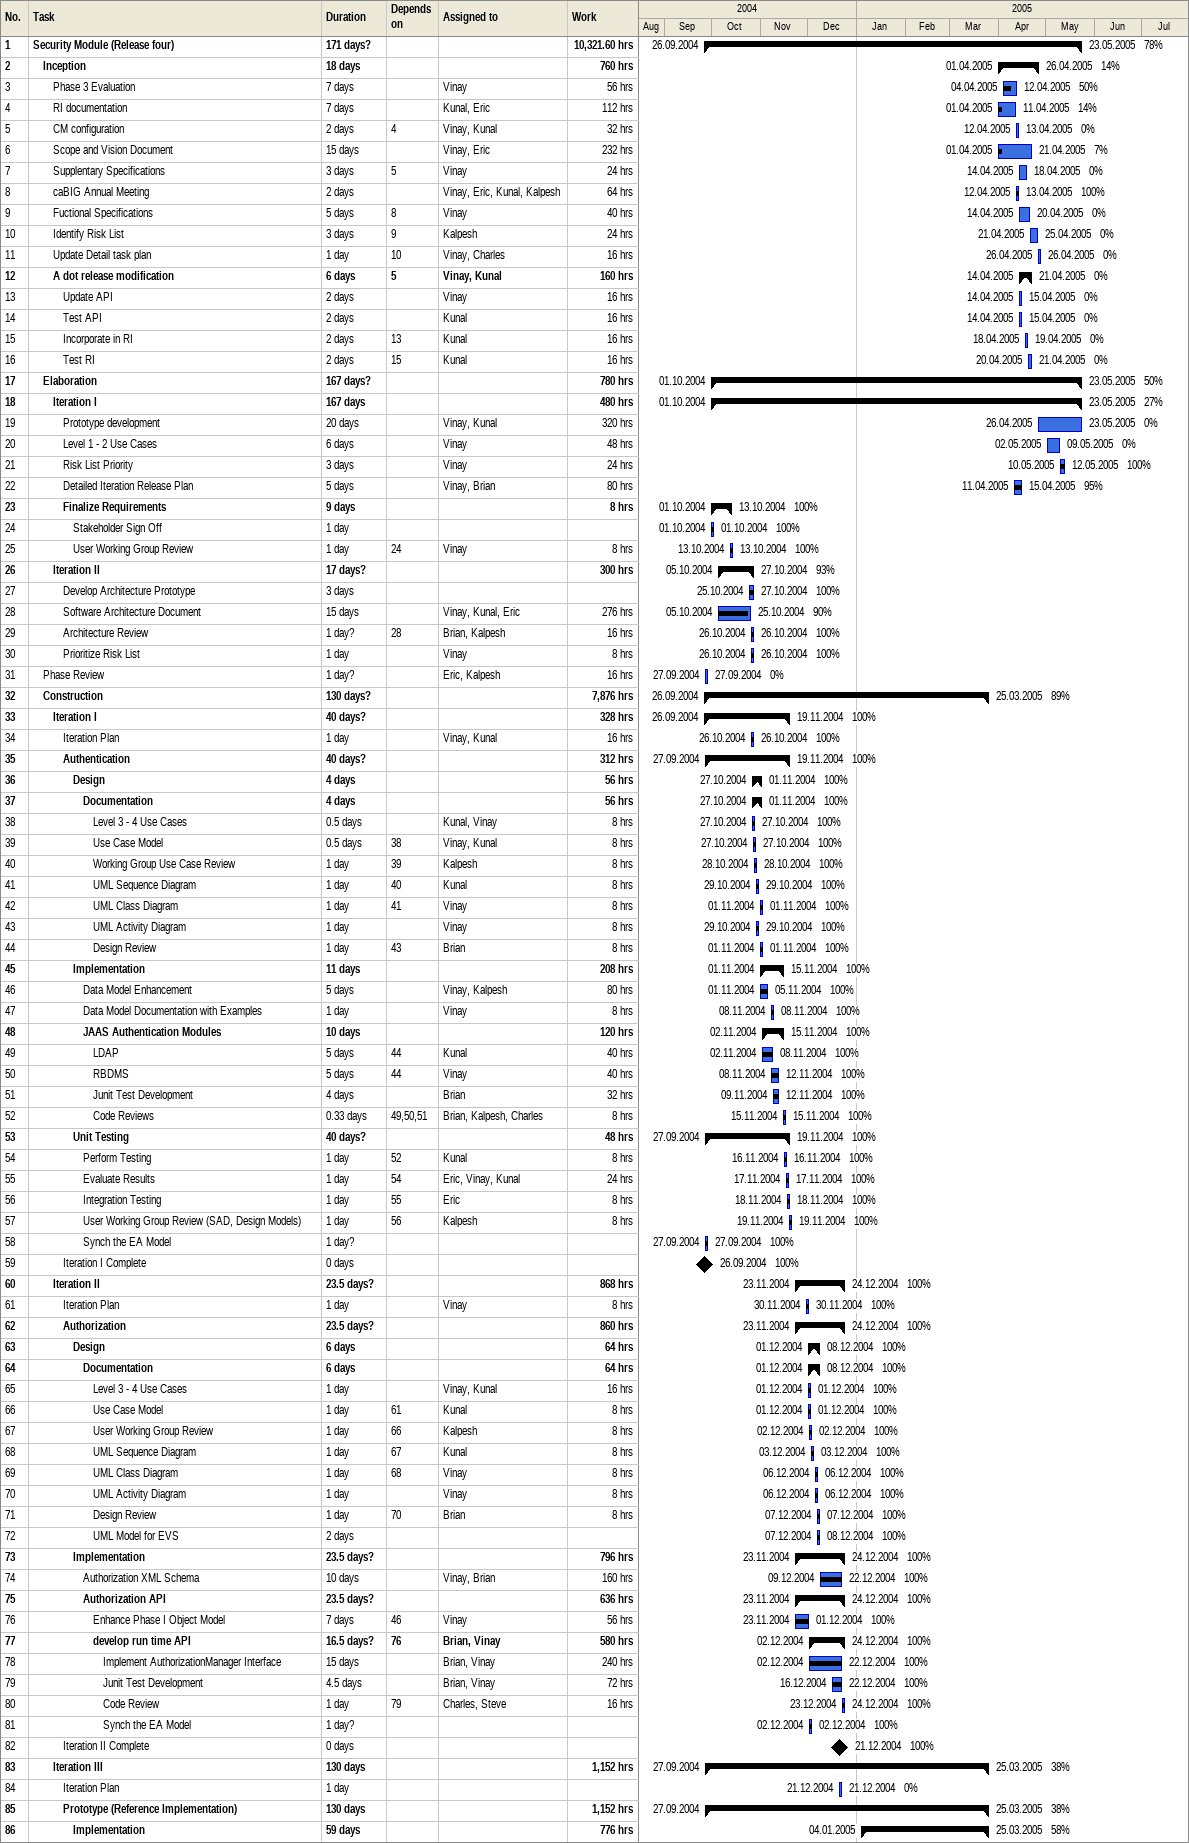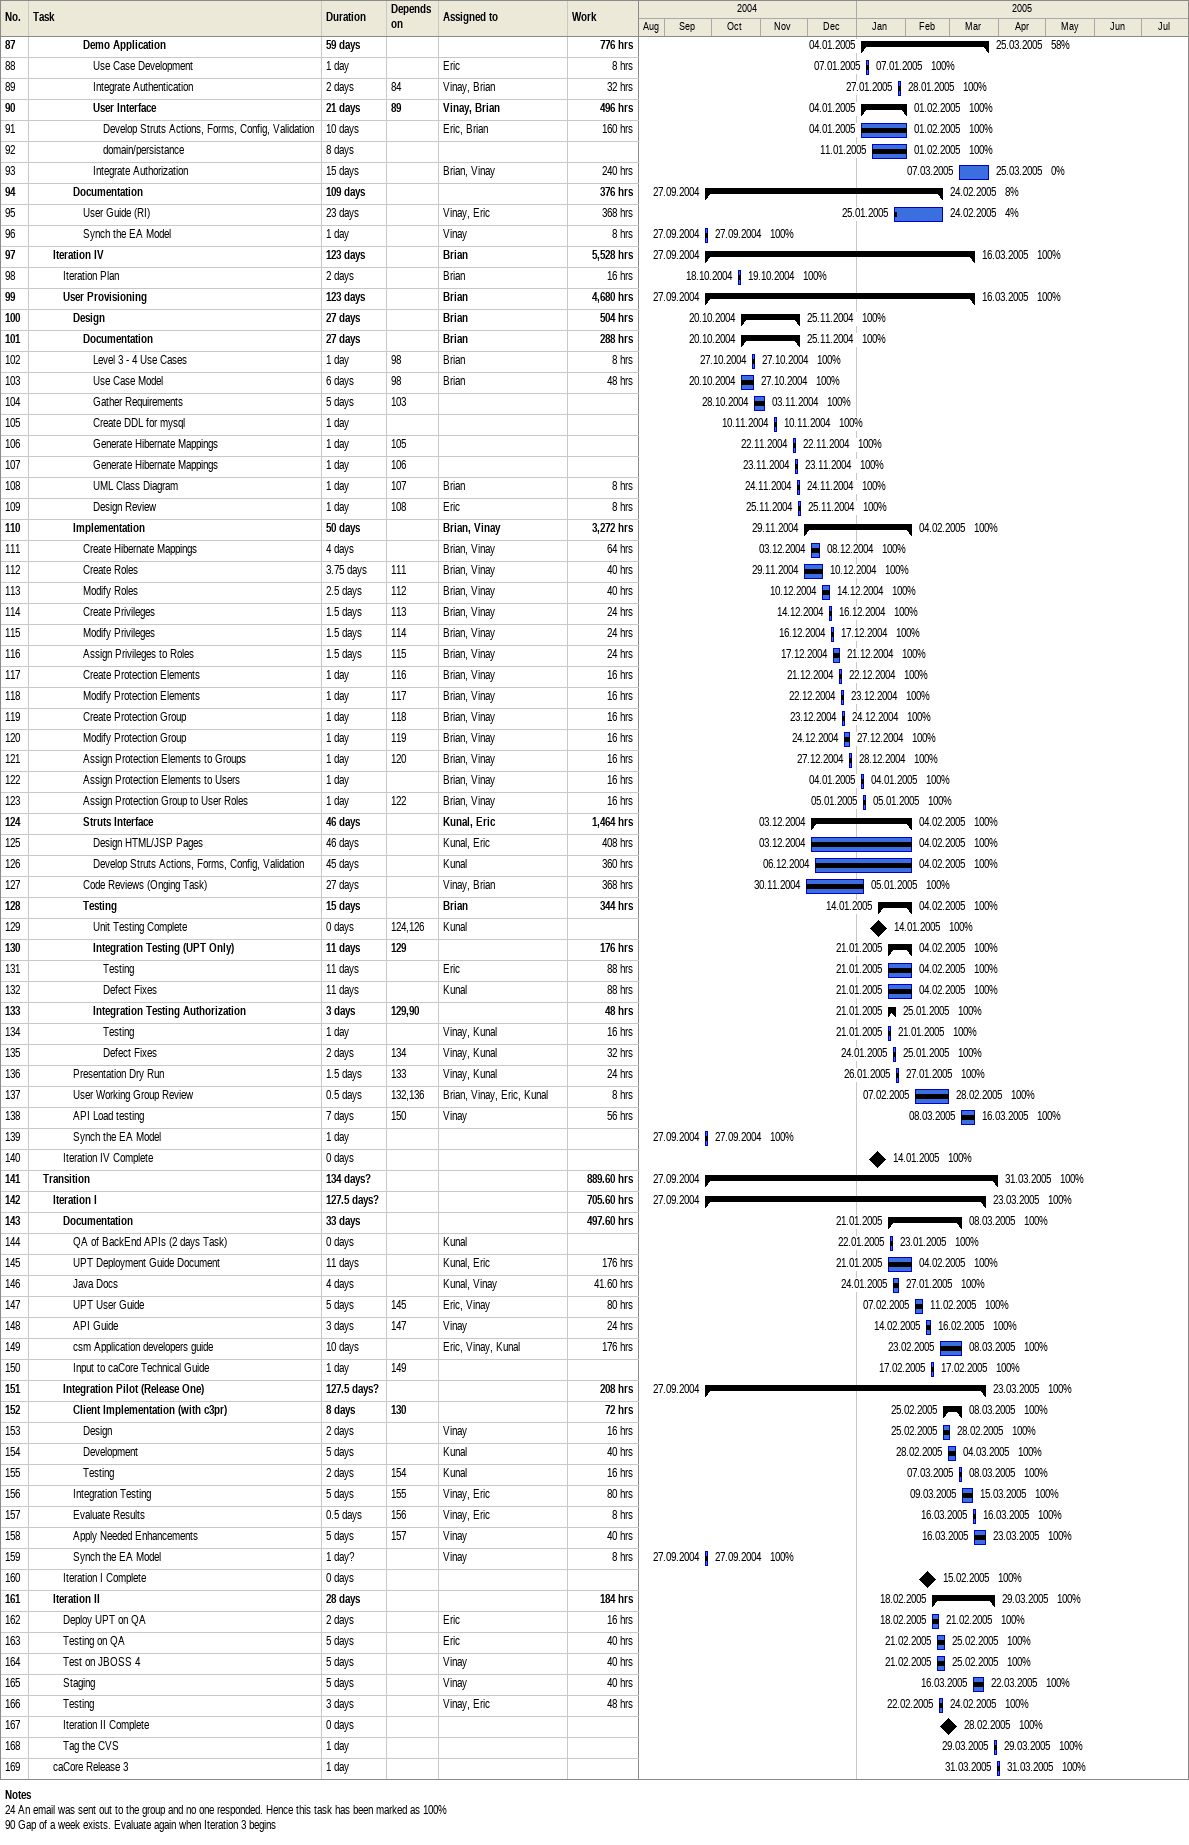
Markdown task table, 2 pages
| ID | Level | Task | Duration | Start | Finish | Predecessors | Resources | % complete | Work (h) |
|---|---|---|---|---|---|---|---|---|---|
| 1 | 1 | **Security Module (Release four)** | 171d? | 2004-09-26 | 2005-05-23 |  |  | 78 | 10321.60 |
| 2 | 2 | **Inception** | 18d | 2005-04-01 | 2005-04-26 |  |  | 14 | 760 |
| 3 | 3 | Phase 3 Evaluation | 7d | 2005-04-04 | 2005-04-12 |  | Vinay | 50 | 56 |
| 4 | 3 | RI documentation | 7d | 2005-04-01 | 2005-04-11 |  | Kunal, Eric | 14 | 112 |
| 5 | 3 | CM configuration | 2d | 2005-04-12 | 2005-04-13 | 4 | Vinay, Kunal | 0 | 32 |
| 6 | 3 | Scope and Vision Document | 15d | 2005-04-01 | 2005-04-21 |  | Vinay, Eric | 7 | 232 |
| 7 | 3 | Supplentary Specifications | 3d | 2005-04-14 | 2005-04-18 | 5 | Vinay | 0 | 24 |
| 8 | 3 | caBIG Annual Meeting | 2d | 2005-04-12 | 2005-04-13 |  | Vinay, Eric, Kunal, Kalpesh | 100 | 64 |
| 9 | 3 | Fuctional Specifications | 5d | 2005-04-14 | 2005-04-20 | 8 | Vinay | 0 | 40 |
| 10 | 3 | Identify Risk List | 3d | 2005-04-21 | 2005-04-25 | 9 | Kalpesh | 0 | 24 |
| 11 | 3 | Update Detail task plan | 1d | 2005-04-26 | 2005-04-26 | 10 | Vinay, Charles | 0 | 16 |
| 12 | 3 | **A dot release modification** | 6d | 2005-04-14 | 2005-04-21 | 5 | Vinay, Kunal | 0 | 160 |
| 13 | 4 | Update API | 2d | 2005-04-14 | 2005-04-15 |  | Vinay | 0 | 16 |
| 14 | 4 | Test API | 2d | 2005-04-14 | 2005-04-15 |  | Kunal | 0 | 16 |
| 15 | 4 | Incorporate in RI | 2d | 2005-04-18 | 2005-04-19 | 13 | Kunal | 0 | 16 |
| 16 | 4 | Test RI | 2d | 2005-04-20 | 2005-04-21 | 15 | Kunal | 0 | 16 |
| 17 | 2 | **Elaboration** | 167d? | 2004-10-01 | 2005-05-23 |  |  | 50 | 780 |
| 18 | 3 | **Iteration I** | 167d | 2004-10-01 | 2005-05-23 |  |  | 27 | 480 |
| 19 | 4 | Prototype development | 20d | 2005-04-26 | 2005-05-23 |  | Vinay, Kunal | 0 | 320 |
| 20 | 4 | Level 1 - 2 Use Cases | 6d | 2005-05-02 | 2005-05-09 |  | Vinay | 0 | 48 |
| 21 | 4 | Risk List Priority | 3d | 2005-05-10 | 2005-05-12 |  | Vinay | 100 | 24 |
| 22 | 4 | Detailed Iteration Release Plan | 5d | 2005-04-11 | 2005-04-15 |  | Vinay, Brian | 95 | 80 |
| 23 | 4 | **Finalize Requirements** | 9d | 2004-10-01 | 2004-10-13 |  |  | 100 | 8 |
| 24 | 5 | Stakeholder Sign Off | 1d | 2004-10-01 | 2004-10-01 |  |  | 100 |  |
| 25 | 5 | User Working Group Review | 1d | 2004-10-13 | 2004-10-13 | 24 | Vinay | 100 | 8 |
| 26 | 3 | **Iteration II** | 17d? | 2004-10-05 | 2004-10-27 |  |  | 93 | 300 |
| 27 | 4 | Develop Architecture Prototype | 3d | 2004-10-25 | 2004-10-27 |  |  | 100 |  |
| 28 | 4 | Software Architecture Document | 15d | 2004-10-05 | 2004-10-25 |  | Vinay, Kunal, Eric | 90 | 276 |
| 29 | 4 | Architecture Review | 1d? | 2004-10-26 | 2004-10-26 | 28 | Brian, Kalpesh | 100 | 16 |
| 30 | 4 | Prioritize Risk List | 1d | 2004-10-26 | 2004-10-26 |  | Vinay | 100 | 8 |
| 31 | 2 | Phase Review | 1d? | 2004-09-27 | 2004-09-27 |  | Eric, Kalpesh | 0 | 16 |
| 32 | 2 | **Construction** | 130d? | 2004-09-26 | 2005-03-25 |  |  | 89 | 7876 |
| 33 | 3 | **Iteration I** | 40d? | 2004-09-26 | 2004-11-19 |  |  | 100 | 328 |
| 34 | 4 | Iteration Plan | 1d | 2004-10-26 | 2004-10-26 |  | Vinay, Kunal | 100 | 16 |
| 35 | 4 | **Authentication** | 40d? | 2004-09-27 | 2004-11-19 |  |  | 100 | 312 |
| 36 | 5 | **Design** | 4d | 2004-10-27 | 2004-11-01 |  |  | 100 | 56 |
| 37 | 6 | **Documentation** | 4d | 2004-10-27 | 2004-11-01 |  |  | 100 | 56 |
| 38 | 7 | Level 3 - 4 Use Cases | 0.5d | 2004-10-27 | 2004-10-27 |  | Kunal, Vinay | 100 | 8 |
| 39 | 7 | Use Case Model | 0.5d | 2004-10-27 | 2004-10-27 | 38 | Vinay, Kunal | 100 | 8 |
| 40 | 7 | Working Group Use Case Review | 1d | 2004-10-28 | 2004-10-28 | 39 | Kalpesh | 100 | 8 |
| 41 | 7 | UML Sequence Diagram | 1d | 2004-10-29 | 2004-10-29 | 40 | Kunal | 100 | 8 |
| 42 | 7 | UML Class Diagram | 1d | 2004-11-01 | 2004-11-01 | 41 | Vinay | 100 | 8 |
| 43 | 7 | UML Activity Diagram | 1d | 2004-10-29 | 2004-10-29 |  | Vinay | 100 | 8 |
| 44 | 7 | Design Review | 1d | 2004-11-01 | 2004-11-01 | 43 | Brian | 100 | 8 |
| 45 | 5 | **Implementation** | 11d | 2004-11-01 | 2004-11-15 |  |  | 100 | 208 |
| 46 | 6 | Data Model Enhancement | 5d | 2004-11-01 | 2004-11-05 |  | Vinay, Kalpesh | 100 | 80 |
| 47 | 6 | Data Model Documentation with Examples | 1d | 2004-11-08 | 2004-11-08 |  | Vinay | 100 | 8 |
| 48 | 6 | **JAAS Authentication Modules** | 10d | 2004-11-02 | 2004-11-15 |  |  | 100 | 120 |
| 49 | 7 | LDAP | 5d | 2004-11-02 | 2004-11-08 | 44 | Kunal | 100 | 40 |
| 50 | 7 | RBDMS | 5d | 2004-11-08 | 2004-11-12 | 44 | Vinay | 100 | 40 |
| 51 | 7 | Junit Test Development | 4d | 2004-11-09 | 2004-11-12 |  | Brian | 100 | 32 |
| 52 | 7 | Code Reviews | 0.33d | 2004-11-15 | 2004-11-15 | 49, 50, 51 | Brian, Kalpesh, Charles | 100 | 8 |
| 53 | 5 | **Unit Testing** | 40d? | 2004-09-27 | 2004-11-19 |  |  | 100 | 48 |
| 54 | 6 | Perform Testing | 1d | 2004-11-16 | 2004-11-16 | 52 | Kunal | 100 | 8 |
| 55 | 6 | Evaluate Results | 1d | 2004-11-17 | 2004-11-17 | 54 | Eric, Vinay, Kunal | 100 | 24 |
| 56 | 6 | Integration Testing | 1d | 2004-11-18 | 2004-11-18 | 55 | Eric | 100 | 8 |
| 57 | 6 | User Working Group Review (SAD, Design Models) | 1d | 2004-11-19 | 2004-11-19 | 56 | Kalpesh | 100 | 8 |
| 58 | 6 | Synch the EA Model | 1d? | 2004-09-27 | 2004-09-27 |  |  | 100 |  |
| 59 | 4 | Iteration I Complete | 0d | 2004-09-26 | 2004-09-26 |  |  | 100 |  |
| 60 | 3 | **Iteration II** | 23.5d? | 2004-11-23 | 2004-12-24 |  |  | 100 | 868 |
| 61 | 4 | Iteration Plan | 1d | 2004-11-30 | 2004-11-30 |  | Vinay | 100 | 8 |
| 62 | 4 | **Authorization** | 23.5d? | 2004-11-23 | 2004-12-24 |  |  | 100 | 860 |
| 63 | 5 | **Design** | 6d | 2004-12-01 | 2004-12-08 |  |  | 100 | 64 |
| 64 | 6 | **Documentation** | 6d | 2004-12-01 | 2004-12-08 |  |  | 100 | 64 |
| 65 | 7 | Level 3 - 4 Use Cases | 1d | 2004-12-01 | 2004-12-01 |  | Vinay, Kunal | 100 | 16 |
| 66 | 7 | Use Case Model | 1d | 2004-12-01 | 2004-12-01 | 61 | Kunal | 100 | 8 |
| 67 | 7 | User Working Group Review | 1d | 2004-12-02 | 2004-12-02 | 66 | Kalpesh | 100 | 8 |
| 68 | 7 | UML Sequence Diagram | 1d | 2004-12-03 | 2004-12-03 | 67 | Kunal | 100 | 8 |
| 69 | 7 | UML Class Diagram | 1d | 2004-12-06 | 2004-12-06 | 68 | Vinay | 100 | 8 |
| 70 | 7 | UML Activity Diagram | 1d | 2004-12-06 | 2004-12-06 |  | Vinay | 100 | 8 |
| 71 | 7 | Design Review | 1d | 2004-12-07 | 2004-12-07 | 70 | Brian | 100 | 8 |
| 72 | 7 | UML Model for EVS | 2d | 2004-12-07 | 2004-12-08 |  |  | 100 |  |
| 73 | 5 | **Implementation** | 23.5d? | 2004-11-23 | 2004-12-24 |  |  | 100 | 796 |
| 74 | 6 | Authorization XML Schema | 10d | 2004-12-09 | 2004-12-22 |  | Vinay, Brian | 100 | 160 |
| 75 | 6 | **Authorization API** | 23.5d? | 2004-11-23 | 2004-12-24 |  |  | 100 | 636 |
| 76 | 7 | Enhance Phase I Object Model | 7d | 2004-11-23 | 2004-12-01 | 46 | Vinay | 100 | 56 |
| 77 | 7 | **develop run time API** | 16.5d? | 2004-12-02 | 2004-12-24 | 76 | Brian, Vinay | 100 | 580 |
| 78 | 8 | Implement AuthorizationManager Interface | 15d | 2004-12-02 | 2004-12-22 |  | Brian, Vinay | 100 | 240 |
| 79 | 8 | Junit Test Development | 4.5d | 2004-12-16 | 2004-12-22 |  | Brian, Vinay | 100 | 72 |
| 80 | 8 | Code Review | 1d | 2004-12-23 | 2004-12-24 | 79 | Charles, Steve | 100 | 16 |
| 81 | 8 | Synch the EA Model | 1d? | 2004-12-02 | 2004-12-02 |  |  | 100 |  |
| 82 | 4 | Iteration II Complete | 0d | 2004-12-21 | 2004-12-21 |  |  | 100 |  |
| 83 | 3 | **Iteration III** | 130d | 2004-09-27 | 2005-03-25 |  |  | 38 | 1152 |
| 84 | 4 | Iteration Plan | 1d | 2004-12-21 | 2004-12-21 |  |  | 0 |  |
| 85 | 4 | **Prototype (Reference Implementation)** | 130d | 2004-09-27 | 2005-03-25 |  |  | 38 | 1152 |
| 86 | 5 | **Implementation** | 59d | 2005-01-04 | 2005-03-25 |  |  | 58 | 776 |
| 87 | 6 | **Demo Application** | 59d | 2005-01-04 | 2005-03-25 |  |  | 58 | 776 |
| 88 | 7 | Use Case Development | 1d | 2005-01-07 | 2005-01-07 |  | Eric | 100 | 8 |
| 89 | 7 | Integrate Authentication | 2d | 2005-01-27 | 2005-01-28 | 84 | Vinay, Brian | 100 | 32 |
| 90 | 7 | **User Interface** | 21d | 2005-01-04 | 2005-02-01 | 89 | Vinay, Brian | 100 | 496 |
| 91 | 8 | Develop Struts Actions, Forms, Config, Validation | 10d | 2005-01-04 | 2005-02-01 |  | Eric, Brian | 100 | 160 |
| 92 | 8 | domain/persistance | 8d | 2005-01-11 | 2005-02-01 |  |  | 100 |  |
| 93 | 7 | Integrate Authorization | 15d | 2005-03-07 | 2005-03-25 |  | Brian, Vinay | 0 | 240 |
| 94 | 5 | **Documentation** | 109d | 2004-09-27 | 2005-02-24 |  |  | 8 | 376 |
| 95 | 6 | User Guide (RI) | 23d | 2005-01-25 | 2005-02-24 |  | Vinay, Eric | 4 | 368 |
| 96 | 6 | Synch the EA Model | 1d | 2004-09-27 | 2004-09-27 |  | Vinay | 100 | 8 |
| 97 | 3 | **Iteration IV** | 123d | 2004-09-27 | 2005-03-16 |  | Brian | 100 | 5528 |
| 98 | 4 | Iteration Plan | 2d | 2004-10-18 | 2004-10-19 |  | Brian | 100 | 16 |
| 99 | 4 | **User Provisioning** | 123d | 2004-09-27 | 2005-03-16 |  | Brian | 100 | 4680 |
| 100 | 5 | **Design** | 27d | 2004-10-20 | 2004-11-25 |  | Brian | 100 | 504 |
| 101 | 6 | **Documentation** | 27d | 2004-10-20 | 2004-11-25 |  | Brian | 100 | 288 |
| 102 | 7 | Level 3 - 4 Use Cases | 1d | 2004-10-27 | 2004-10-27 | 98 | Brian | 100 | 8 |
| 103 | 7 | Use Case Model | 6d | 2004-10-20 | 2004-10-27 | 98 | Brian | 100 | 48 |
| 104 | 7 | Gather Requirements | 5d | 2004-10-28 | 2004-11-03 | 103 |  | 100 |  |
| 105 | 7 | Create DDL for mysql | 1d | 2004-11-10 | 2004-11-10 |  |  | 100 |  |
| 106 | 7 | Generate Hibernate Mappings | 1d | 2004-11-22 | 2004-11-22 | 105 |  | 100 |  |
| 107 | 7 | Generate Hibernate Mappings | 1d | 2004-11-23 | 2004-11-23 | 106 |  | 100 |  |
| 108 | 7 | UML Class Diagram | 1d | 2004-11-24 | 2004-11-24 | 107 | Brian | 100 | 8 |
| 109 | 7 | Design Review | 1d | 2004-11-25 | 2004-11-25 | 108 | Eric | 100 | 8 |
| 110 | 5 | **Implementation** | 50d | 2004-11-29 | 2005-02-04 |  | Brian, Vinay | 100 | 3272 |
| 111 | 6 | Create Hibernate Mappings | 4d | 2004-12-03 | 2004-12-08 |  | Brian, Vinay | 100 | 64 |
| 112 | 6 | Create Roles | 3.75d | 2004-11-29 | 2004-12-10 | 111 | Brian, Vinay | 100 | 40 |
| 113 | 6 | Modify Roles | 2.5d | 2004-12-10 | 2004-12-14 | 112 | Brian, Vinay | 100 | 40 |
| 114 | 6 | Create Privileges | 1.5d | 2004-12-14 | 2004-12-16 | 113 | Brian, Vinay | 100 | 24 |
| 115 | 6 | Modify Privileges | 1.5d | 2004-12-16 | 2004-12-17 | 114 | Brian, Vinay | 100 | 24 |
| 116 | 6 | Assign Privileges to Roles | 1.5d | 2004-12-17 | 2004-12-21 | 115 | Brian, Vinay | 100 | 24 |
| 117 | 6 | Create Protection Elements | 1d | 2004-12-21 | 2004-12-22 | 116 | Brian, Vinay | 100 | 16 |
| 118 | 6 | Modify Protection Elements | 1d | 2004-12-22 | 2004-12-23 | 117 | Brian, Vinay | 100 | 16 |
| 119 | 6 | Create Protection Group | 1d | 2004-12-23 | 2004-12-24 | 118 | Brian, Vinay | 100 | 16 |
| 120 | 6 | Modify Protection Group | 1d | 2004-12-24 | 2004-12-27 | 119 | Brian, Vinay | 100 | 16 |
| 121 | 6 | Assign Protection Elements to Groups | 1d | 2004-12-27 | 2004-12-28 | 120 | Brian, Vinay | 100 | 16 |
| 122 | 6 | Assign Protection Elements to Users | 1d | 2005-01-04 | 2005-01-04 |  | Brian, Vinay | 100 | 16 |
| 123 | 6 | Assign Protection Group to User Roles | 1d | 2005-01-05 | 2005-01-05 | 122 | Brian, Vinay | 100 | 16 |
| 124 | 6 | **Struts Interface** | 46d | 2004-12-03 | 2005-02-04 |  | Kunal, Eric | 100 | 1464 |
| 125 | 7 | Design HTML/JSP Pages | 46d | 2004-12-03 | 2005-02-04 |  | Kunal, Eric | 100 | 408 |
| 126 | 7 | Develop Struts Actions, Forms, Config, Validation | 45d | 2004-12-06 | 2005-02-04 |  | Kunal | 100 | 360 |
| 127 | 6 | Code Reviews (Onging Task) | 27d | 2004-11-30 | 2005-01-05 |  | Vinay, Brian | 100 | 368 |
| 128 | 6 | **Testing** | 15d | 2005-01-14 | 2005-02-04 |  | Brian | 100 | 344 |
| 129 | 7 | Unit Testing Complete | 0d | 2005-01-14 | 2005-01-14 | 124, 126 | Kunal | 100 |  |
| 130 | 7 | **Integration Testing (UPT Only)** | 11d | 2005-01-21 | 2005-02-04 | 129 |  | 100 | 176 |
| 131 | 8 | Testing | 11d | 2005-01-21 | 2005-02-04 |  | Eric | 100 | 88 |
| 132 | 8 | Defect Fixes | 11d | 2005-01-21 | 2005-02-04 |  | Kunal | 100 | 88 |
| 133 | 7 | **Integration Testing Authorization** | 3d | 2005-01-21 | 2005-01-25 | 129, 90 |  | 100 | 48 |
| 134 | 8 | Testing | 1d | 2005-01-21 | 2005-01-21 |  | Vinay, Kunal | 100 | 16 |
| 135 | 8 | Defect Fixes | 2d | 2005-01-24 | 2005-01-25 | 134 | Vinay, Kunal | 100 | 32 |
| 136 | 5 | Presentation Dry Run | 1.5d | 2005-01-26 | 2005-01-27 | 133 | Vinay, Kunal | 100 | 24 |
| 137 | 5 | User Working Group Review | 0.5d | 2005-02-07 | 2005-02-28 | 132, 136 | Brian, Vinay, Eric, Kunal | 100 | 8 |
| 138 | 5 | API Load testing | 7d | 2005-03-08 | 2005-03-16 | 150 | Vinay | 100 | 56 |
| 139 | 5 | Synch the EA Model | 1d | 2004-09-27 | 2004-09-27 |  |  | 100 |  |
| 140 | 4 | Iteration IV Complete | 0d | 2005-01-14 | 2005-01-14 |  |  | 100 |  |
| 141 | 2 | **Transition** | 134d? | 2004-09-27 | 2005-03-31 |  |  | 100 | 889.60 |
| 142 | 3 | **Iteration I** | 127.5d? | 2004-09-27 | 2005-03-23 |  |  | 100 | 705.60 |
| 143 | 4 | **Documentation** | 33d | 2005-01-21 | 2005-03-08 |  |  | 100 | 497.60 |
| 144 | 5 | QA of BackEnd APIs (2 days Task) | 0d | 2005-01-22 | 2005-01-23 |  | Kunal | 100 |  |
| 145 | 5 | UPT Deployment Guide Document | 11d | 2005-01-21 | 2005-02-04 |  | Kunal, Eric | 100 | 176 |
| 146 | 5 | Java Docs | 4d | 2005-01-24 | 2005-01-27 |  | Kunal, Vinay | 100 | 41.60 |
| 147 | 5 | UPT User Guide | 5d | 2005-02-07 | 2005-02-11 | 145 | Eric, Vinay | 100 | 80 |
| 148 | 5 | API Guide | 3d | 2005-02-14 | 2005-02-16 | 147 | Vinay | 100 | 24 |
| 149 | 5 | csm Application developers guide | 10d | 2005-02-23 | 2005-03-08 |  | Eric, Vinay, Kunal | 100 | 176 |
| 150 | 5 | Input to caCore Technical Guide | 1d | 2005-02-17 | 2005-02-17 | 149 |  | 100 |  |
| 151 | 4 | **Integration Pilot (Release One)** | 127.5d? | 2004-09-27 | 2005-03-23 |  |  | 100 | 208 |
| 152 | 5 | **Client Implementation (with c3pr)** | 8d | 2005-02-25 | 2005-03-08 | 130 |  | 100 | 72 |
| 153 | 6 | Design | 2d | 2005-02-25 | 2005-02-28 |  | Vinay | 100 | 16 |
| 154 | 6 | Development | 5d | 2005-02-28 | 2005-03-04 |  | Kunal | 100 | 40 |
| 155 | 6 | Testing | 2d | 2005-03-07 | 2005-03-08 | 154 | Kunal | 100 | 16 |
| 156 | 5 | Integration Testing | 5d | 2005-03-09 | 2005-03-15 | 155 | Vinay, Eric | 100 | 80 |
| 157 | 5 | Evaluate Results | 0.5d | 2005-03-16 | 2005-03-16 | 156 | Vinay, Eric | 100 | 8 |
| 158 | 5 | Apply Needed Enhancements | 5d | 2005-03-16 | 2005-03-23 | 157 | Vinay | 100 | 40 |
| 159 | 5 | Synch the EA Model | 1d? | 2004-09-27 | 2004-09-27 |  | Vinay | 100 | 8 |
| 160 | 4 | Iteration I Complete | 0d | 2005-02-15 | 2005-02-15 |  |  | 100 |  |
| 161 | 3 | **Iteration II** | 28d | 2005-02-18 | 2005-03-29 |  |  | 100 | 184 |
| 162 | 4 | Deploy UPT on QA | 2d | 2005-02-18 | 2005-02-21 |  | Eric | 100 | 16 |
| 163 | 4 | Testing on QA | 5d | 2005-02-21 | 2005-02-25 |  | Eric | 100 | 40 |
| 164 | 4 | Test on JBOSS 4 | 5d | 2005-02-21 | 2005-02-25 |  | Vinay | 100 | 40 |
| 165 | 4 | Staging | 5d | 2005-03-16 | 2005-03-22 |  | Vinay | 100 | 40 |
| 166 | 4 | Testing | 3d | 2005-02-22 | 2005-02-24 |  | Vinay, Eric | 100 | 48 |
| 167 | 4 | Iteration II Complete | 0d | 2005-02-28 | 2005-02-28 |  |  | 100 |  |
| 168 | 4 | Tag the CVS | 1d | 2005-03-29 | 2005-03-29 |  |  | 100 |  |
| 169 | 3 | caCore Release 3 | 1d | 2005-03-31 | 2005-03-31 |  |  | 100 |  |

Notes
- 24: An email was sent out to the group and no one responded. Hence this task has been marked as 100%
- 90: Gap of a week exists. Evaluate again when Iteration 3 begins
